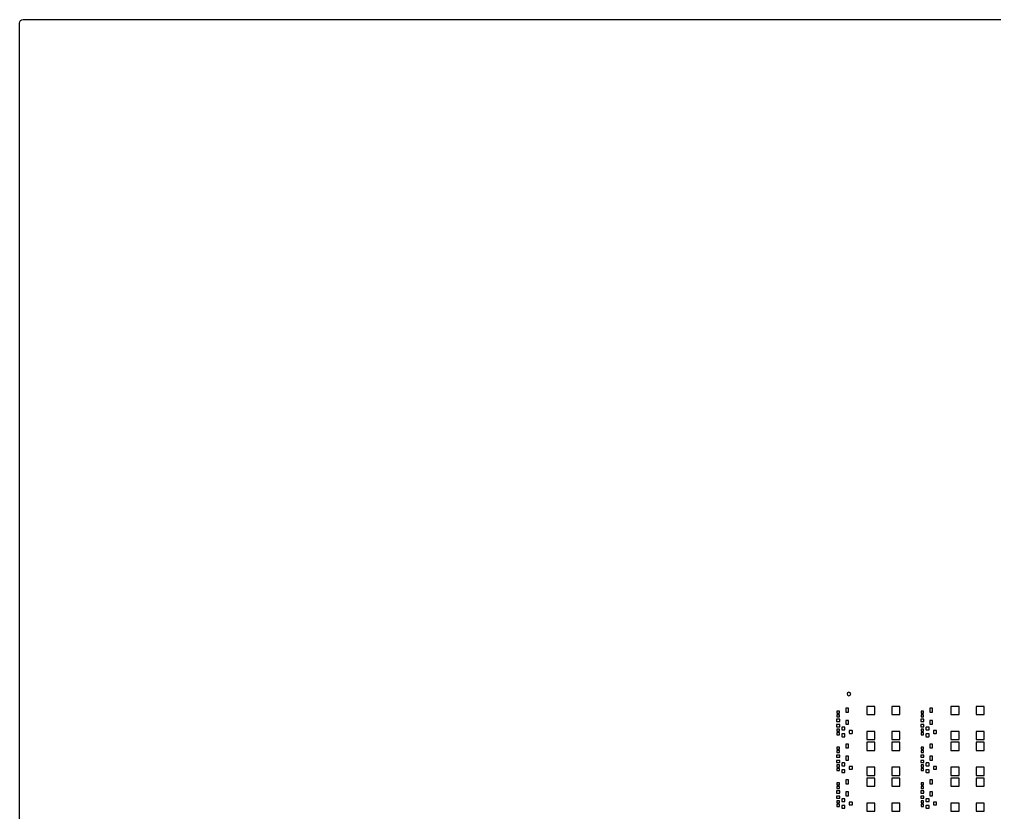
# Model space of a CAD drawing. Extents: x -275 to 275, y -225 to 225.
# Drawn here: x -275 to 1.6, y 0 to 225 of the extents above; entities that cross this region are included whole.
import ezdxf

# ---------------------------------------------------------------- set-up
doc = ezdxf.new("R2010")
doc.units = 0
doc.header["$MEASUREMENT"] = 0
doc.layers.get('0').update_dxf_attribs({"linetype": 'CONTINUOUS'})

msp = doc.modelspace()

# ---------------------------------------------------------------- linework, layer by layer
for points in [[(-275, 224, -0.414214), (-273.99998, 225), (-273.99998, 225), (273.99998, 225), (273.99998, 225, -0.414214), (275, 224), (275, 224), (275, -224), (275, -224, -0.414214), (273.99998, -225), (273.99998, -225), (-273.99998, -225), (-273.99998, -225, -0.414214), (-275, -224), (-275, -224), (-275, 224)], [(-39.227, 33.629998, 1), (-40.277, 33.629998), (-40.277, 33.629998, 1), (-39.227, 33.629998)], [(-40.869001, 24.11, 0.414235), (-40.968999, 24.21), (-40.968999, 24.21), (-41.668999, 24.21), (-41.668999, 24.21, 0.414206), (-41.769004, 24.11), (-41.769004, 24.11), (-41.769004, 23.51), (-41.769004, 23.51, 0.414192), (-41.668999, 23.41), (-41.668999, 23.41), (-40.968999, 23.41), (-40.968999, 23.41, 0.414221), (-40.869001, 23.51), (-40.869001, 23.51), (-40.869001, 24.11)], [(-40.869001, 22.21, 0.414228), (-40.968999, 22.31), (-40.968999, 22.31), (-41.668999, 22.31), (-41.668999, 22.31, 0.414199), (-41.769004, 22.21), (-41.769004, 22.21), (-41.769004, 21.61), (-41.769004, 21.61, 0.414199), (-41.668999, 21.51), (-41.668999, 21.51), (-40.968999, 21.51), (-40.968999, 21.51, 0.414228), (-40.869001, 21.61), (-40.869001, 21.61), (-40.869001, 22.21)], [(-38.748999, 23.16, 0.414214), (-38.848999, 23.26), (-38.848999, 23.26), (-39.549001, 23.26), (-39.549001, 23.26, 0.414214), (-39.648999, 23.16), (-39.648999, 23.16), (-39.648999, 22.56), (-39.648999, 22.56, 0.414214), (-39.549001, 22.46), (-39.549001, 22.46), (-38.848999, 22.46), (-38.848999, 22.46, 0.414214), (-38.748999, 22.56), (-38.748999, 22.56), (-38.748999, 23.16)], [(-16.992999, 24.11, 0.414221), (-17.092999, 24.21), (-17.092999, 24.21), (-17.792999, 24.21), (-17.792999, 24.21, 0.414221), (-17.892999, 24.11), (-17.892999, 24.11), (-17.892999, 23.51), (-17.892999, 23.51, 0.414206), (-17.792999, 23.41), (-17.792999, 23.41), (-17.092999, 23.41), (-17.092999, 23.41, 0.414206), (-16.992999, 23.51), (-16.992999, 23.51), (-16.992999, 24.11)], [(-16.992999, 22.21, 0.414214), (-17.092999, 22.31), (-17.092999, 22.31), (-17.792999, 22.31), (-17.792999, 22.31, 0.414214), (-17.892999, 22.21), (-17.892999, 22.21), (-17.892999, 21.61), (-17.892999, 21.61, 0.414214), (-17.792999, 21.51), (-17.792999, 21.51), (-17.092999, 21.51), (-17.092999, 21.51, 0.414214), (-16.992999, 21.61), (-16.992999, 21.61), (-16.992999, 22.21)], [(-14.872999, 23.16, 0.414214), (-14.972999, 23.26), (-14.972999, 23.26), (-15.673, 23.26), (-15.673, 23.26, 0.414206), (-15.773, 23.16), (-15.773, 23.16), (-15.773, 22.56), (-15.773, 22.56, 0.414206), (-15.673, 22.46), (-15.673, 22.46), (-14.972999, 22.46), (-14.972999, 22.46, 0.414214), (-14.872999, 22.56), (-14.872999, 22.56), (-14.872999, 23.16)], [(-40.869001, 13.95, 0.414228), (-40.968999, 14.05), (-40.968999, 14.05), (-41.668999, 14.05), (-41.668999, 14.05, 0.414199), (-41.769004, 13.95), (-41.769004, 13.95), (-41.769004, 13.35), (-41.769004, 13.35, 0.414199), (-41.668999, 13.25), (-41.668999, 13.25), (-40.968999, 13.25), (-40.968999, 13.25, 0.414228), (-40.869001, 13.35), (-40.869001, 13.35), (-40.869001, 13.95)], [(-16.992999, 13.95, 0.414214), (-17.092999, 14.05), (-17.092999, 14.05), (-17.792999, 14.05), (-17.792999, 14.05, 0.414214), (-17.892999, 13.95), (-17.892999, 13.95), (-17.892999, 13.35), (-17.892999, 13.35, 0.414214), (-17.792999, 13.25), (-17.792999, 13.25), (-17.092999, 13.25), (-17.092999, 13.25, 0.414214), (-16.992999, 13.35), (-16.992999, 13.35), (-16.992999, 13.95)], [(-40.869001, 12.05, 0.414231), (-40.968999, 12.15), (-40.968999, 12.15), (-41.668999, 12.15), (-41.668999, 12.15, 0.414203), (-41.769004, 12.05), (-41.769004, 12.05), (-41.769004, 11.45), (-41.769004, 11.45, 0.414196), (-41.668999, 11.35), (-41.668999, 11.35), (-40.968999, 11.35), (-40.968999, 11.35, 0.414224), (-40.869001, 11.45), (-40.869001, 11.45), (-40.869001, 12.05)], [(-38.748999, 13, 0.414214), (-38.848999, 13.1), (-38.848999, 13.1), (-39.549001, 13.1), (-39.549001, 13.1, 0.414214), (-39.648999, 13), (-39.648999, 13), (-39.648999, 12.4), (-39.648999, 12.4, 0.414214), (-39.549001, 12.3), (-39.549001, 12.3), (-38.848999, 12.3), (-38.848999, 12.3, 0.414214), (-38.748999, 12.4), (-38.748999, 12.4), (-38.748999, 13)], [(-16.992999, 12.05, 0.414217), (-17.092999, 12.15), (-17.092999, 12.15), (-17.792999, 12.15), (-17.792999, 12.15, 0.414217), (-17.892999, 12.05), (-17.892999, 12.05), (-17.892999, 11.45), (-17.892999, 11.45, 0.41421), (-17.792999, 11.35), (-17.792999, 11.35), (-17.092999, 11.35), (-17.092999, 11.35, 0.41421), (-16.992999, 11.45), (-16.992999, 11.45), (-16.992999, 12.05)], [(-14.872999, 13, 0.414214), (-14.972999, 13.1), (-14.972999, 13.1), (-15.673, 13.1), (-15.673, 13.1, 0.414206), (-15.773, 13), (-15.773, 13), (-15.773, 12.4), (-15.773, 12.4, 0.414206), (-15.673, 12.3), (-15.673, 12.3), (-14.972999, 12.3), (-14.972999, 12.3, 0.414214), (-14.872999, 12.4), (-14.872999, 12.4), (-14.872999, 13)], [(-40.869001, 3.79, 0.414231), (-40.968999, 3.89), (-40.968999, 3.89), (-41.668999, 3.89), (-41.668999, 3.89, 0.414202), (-41.769004, 3.79), (-41.769004, 3.79), (-41.769004, 3.19), (-41.769004, 3.19, 0.414197), (-41.668999, 3.09), (-41.668999, 3.09), (-40.968999, 3.09), (-40.968999, 3.09, 0.414225), (-40.869001, 3.19), (-40.869001, 3.19), (-40.869001, 3.79)], [(-38.748999, 2.84, 0.414213), (-38.848999, 2.94), (-38.848999, 2.94), (-39.549001, 2.94), (-39.549001, 2.94, 0.414213), (-39.648999, 2.84), (-39.648999, 2.84), (-39.648999, 2.24), (-39.648999, 2.24, 0.414214), (-39.549001, 2.14), (-39.549001, 2.14), (-38.848999, 2.14), (-38.848999, 2.14, 0.414214), (-38.748999, 2.24), (-38.748999, 2.24), (-38.748999, 2.84)], [(-16.992999, 3.79, 0.414216), (-17.092999, 3.89), (-17.092999, 3.89), (-17.792999, 3.89), (-17.792999, 3.89, 0.414216), (-17.892999, 3.79), (-17.892999, 3.79), (-17.892999, 3.19), (-17.892999, 3.19, 0.414211), (-17.792999, 3.09), (-17.792999, 3.09), (-17.092999, 3.09), (-17.092999, 3.09, 0.414211), (-16.992999, 3.19), (-16.992999, 3.19), (-16.992999, 3.79)], [(-14.872999, 2.84, 0.414213), (-14.972999, 2.94), (-14.972999, 2.94), (-15.673, 2.94), (-15.673, 2.94, 0.414206), (-15.773, 2.84), (-15.773, 2.84), (-15.773, 2.24), (-15.773, 2.24, 0.414207), (-15.673, 2.14), (-15.673, 2.14), (-14.972999, 2.14), (-14.972999, 2.14, 0.414214), (-14.872999, 2.24), (-14.872999, 2.24), (-14.872999, 2.84)], [(-40.869001, 1.89, 0.414228), (-40.968999, 1.99), (-40.968999, 1.99), (-41.668999, 1.99), (-41.668999, 1.99, 0.4142), (-41.769004, 1.89), (-41.769004, 1.89), (-41.769004, 1.29), (-41.769004, 1.29, 0.414198), (-41.668999, 1.19), (-41.668999, 1.19), (-40.968999, 1.19), (-40.968999, 1.19, 0.414227), (-40.869001, 1.29), (-40.869001, 1.29), (-40.869001, 1.89)], [(-16.992999, 1.89, 0.414214), (-17.092999, 1.99), (-17.092999, 1.99), (-17.792999, 1.99), (-17.792999, 1.99, 0.414214), (-17.892999, 1.89), (-17.892999, 1.89), (-17.892999, 1.29), (-17.892999, 1.29, 0.414213), (-17.792999, 1.19), (-17.792999, 1.19), (-17.092999, 1.19), (-17.092999, 1.19, 0.414213), (-16.992999, 1.29), (-16.992999, 1.29), (-16.992999, 1.89)]]:
    msp.add_lwpolyline(points, format="xyb")
for points in [[(-42.448999, 28.74), (-43.148999, 28.74), (-43.148999, 28.74), (-43.148999, 28.14), (-43.148999, 28.14), (-42.448999, 28.14), (-42.448999, 28.14), (-42.448999, 28.74)], [(-42.448999, 27.74), (-43.148999, 27.74), (-43.148999, 27.74), (-43.148999, 27.14), (-43.148999, 27.14), (-42.448999, 27.14), (-42.448999, 27.14), (-42.448999, 27.74)], [(-39.896001, 29.590999), (-40.622, 29.590999), (-40.622, 29.590999), (-40.622, 28.468999), (-40.622, 28.468999), (-39.896001, 28.468999), (-39.896001, 28.468999), (-39.896001, 29.590999)], [(-32.359001, 30.1), (-34.658999, 30.1), (-34.658999, 30.1), (-34.658999, 27.8), (-34.658999, 27.8), (-32.359001, 27.8), (-32.359001, 27.8), (-32.359001, 30.1)], [(-25.26, 30.1), (-27.56, 30.1), (-27.56, 30.1), (-27.56, 27.8), (-27.56, 27.8), (-25.26, 27.8), (-25.26, 27.8), (-25.26, 30.1)], [(-18.572999, 28.74), (-19.272999, 28.74), (-19.272999, 28.74), (-19.272999, 28.14), (-19.272999, 28.14), (-18.572999, 28.14), (-18.572999, 28.14), (-18.572999, 28.74)], [(-18.572999, 27.74), (-19.272999, 27.74), (-19.272999, 27.74), (-19.272999, 27.14), (-19.272999, 27.14), (-18.572999, 27.14), (-18.572999, 27.14), (-18.572999, 27.74)], [(-16.02, 29.590999), (-16.746, 29.590999), (-16.746, 29.590999), (-16.746, 28.468999), (-16.746, 28.468999), (-16.02, 28.468999), (-16.02, 28.468999), (-16.02, 29.590999)], [(-8.483, 30.1), (-10.783, 30.1), (-10.783, 30.1), (-10.783, 27.8), (-10.783, 27.8), (-8.483, 27.8), (-8.483, 27.8), (-8.483, 30.1)], [(-1.384, 30.1), (-3.684, 30.1), (-3.684, 30.1), (-3.684, 27.8), (-3.684, 27.8), (-1.384, 27.8), (-1.384, 27.8), (-1.384, 30.1)], [(-42.342998, 26.456001), (-43.255, 26.456001), (-43.255, 26.456001), (-43.255, 25.844001), (-43.255, 25.844001), (-42.342998, 25.844001), (-42.342998, 25.844001), (-42.342998, 26.456001)], [(-42.342998, 24.955999), (-43.255, 24.955999), (-43.255, 24.955999), (-43.255, 24.343999), (-43.255, 24.343999), (-42.342998, 24.343999), (-42.342998, 24.343999), (-42.342998, 24.955999)], [(-39.896001, 26.140999), (-40.622, 26.140999), (-40.622, 26.140999), (-40.622, 25.018999), (-40.622, 25.018999), (-39.896001, 25.018999), (-39.896001, 25.018999), (-39.896001, 26.140999)], [(-18.467, 26.456001), (-19.378999, 26.456001), (-19.378999, 26.456001), (-19.378999, 25.844001), (-19.378999, 25.844001), (-18.467, 25.844001), (-18.467, 25.844001), (-18.467, 26.456001)], [(-18.467, 24.955999), (-19.378999, 24.955999), (-19.378999, 24.955999), (-19.378999, 24.343999), (-19.378999, 24.343999), (-18.467, 24.343999), (-18.467, 24.343999), (-18.467, 24.955999)], [(-16.02, 26.140999), (-16.746, 26.140999), (-16.746, 26.140999), (-16.746, 25.018999), (-16.746, 25.018999), (-16.02, 25.018999), (-16.02, 25.018999), (-16.02, 26.140999)], [(-42.448999, 23.66), (-43.148999, 23.66), (-43.148999, 23.66), (-43.148999, 23.06), (-43.148999, 23.06), (-42.448999, 23.06), (-42.448999, 23.06), (-42.448999, 23.66)], [(-42.448999, 22.66), (-43.148999, 22.66), (-43.148999, 22.66), (-43.148999, 22.06), (-43.148999, 22.06), (-42.448999, 22.06), (-42.448999, 22.06), (-42.448999, 22.66)], [(-32.359001, 23), (-34.658999, 23), (-34.658999, 23), (-34.658999, 20.7), (-34.658999, 20.7), (-32.359001, 20.7), (-32.359001, 20.7), (-32.359001, 23)], [(-25.26, 23), (-27.56, 23), (-27.56, 23), (-27.56, 20.7), (-27.56, 20.7), (-25.26, 20.7), (-25.26, 20.7), (-25.26, 23)], [(-18.572999, 23.66), (-19.272999, 23.66), (-19.272999, 23.66), (-19.272999, 23.06), (-19.272999, 23.06), (-18.572999, 23.06), (-18.572999, 23.06), (-18.572999, 23.66)], [(-18.572999, 22.66), (-19.272999, 22.66), (-19.272999, 22.66), (-19.272999, 22.06), (-19.272999, 22.06), (-18.572999, 22.06), (-18.572999, 22.06), (-18.572999, 22.66)], [(-8.483, 23), (-10.783, 23), (-10.783, 23), (-10.783, 20.7), (-10.783, 20.7), (-8.483, 20.7), (-8.483, 20.7), (-8.483, 23)], [(-1.384, 23), (-3.684, 23), (-3.684, 23), (-3.684, 20.7), (-3.684, 20.7), (-1.384, 20.7), (-1.384, 20.7), (-1.384, 23)], [(-39.896001, 19.431001), (-40.622, 19.431001), (-40.622, 19.431001), (-40.622, 18.309001), (-40.622, 18.309001), (-39.896001, 18.309001), (-39.896001, 18.309001), (-39.896001, 19.431001)], [(-32.359001, 19.94), (-34.658999, 19.94), (-34.658999, 19.94), (-34.658999, 17.64), (-34.658999, 17.64), (-32.359001, 17.64), (-32.359001, 17.64), (-32.359001, 19.94)], [(-25.26, 19.94), (-27.56, 19.94), (-27.56, 19.94), (-27.56, 17.64), (-27.56, 17.64), (-25.26, 17.64), (-25.26, 17.64), (-25.26, 19.94)], [(-16.02, 19.431001), (-16.746, 19.431001), (-16.746, 19.431001), (-16.746, 18.309001), (-16.746, 18.309001), (-16.02, 18.309001), (-16.02, 18.309001), (-16.02, 19.431001)], [(-8.483, 19.94), (-10.783, 19.94), (-10.783, 19.94), (-10.783, 17.64), (-10.783, 17.64), (-8.483, 17.64), (-8.483, 17.64), (-8.483, 19.94)], [(-1.384, 19.94), (-3.684, 19.94), (-3.684, 19.94), (-3.684, 17.64), (-3.684, 17.64), (-1.384, 17.64), (-1.384, 17.64), (-1.384, 19.94)], [(-42.448999, 18.580001), (-43.148999, 18.580001), (-43.148999, 18.580001), (-43.148999, 17.98), (-43.148999, 17.98), (-42.448999, 17.98), (-42.448999, 17.98), (-42.448999, 18.580001)], [(-42.448999, 17.580001), (-43.148999, 17.580001), (-43.148999, 17.580001), (-43.148999, 16.98), (-43.148999, 16.98), (-42.448999, 16.98), (-42.448999, 16.98), (-42.448999, 17.580001)], [(-18.572999, 18.580001), (-19.272999, 18.580001), (-19.272999, 18.580001), (-19.272999, 17.98), (-19.272999, 17.98), (-18.572999, 17.98), (-18.572999, 17.98), (-18.572999, 18.580001)], [(-18.572999, 17.580001), (-19.272999, 17.580001), (-19.272999, 17.580001), (-19.272999, 16.98), (-19.272999, 16.98), (-18.572999, 16.98), (-18.572999, 16.98), (-18.572999, 17.580001)], [(-42.342998, 16.296), (-43.255, 16.296), (-43.255, 16.296), (-43.255, 15.683999), (-43.255, 15.683999), (-42.342998, 15.683999), (-42.342998, 15.683999), (-42.342998, 16.296)], [(-42.342998, 14.796), (-43.255, 14.796), (-43.255, 14.796), (-43.255, 14.184), (-43.255, 14.184), (-42.342998, 14.184), (-42.342998, 14.184), (-42.342998, 14.796)], [(-39.896001, 15.981), (-40.622, 15.981), (-40.622, 15.981), (-40.622, 14.859), (-40.622, 14.859), (-39.896001, 14.859), (-39.896001, 14.859), (-39.896001, 15.981)], [(-18.467, 16.296), (-19.378999, 16.296), (-19.378999, 16.296), (-19.378999, 15.683999), (-19.378999, 15.683999), (-18.467, 15.683999), (-18.467, 15.683999), (-18.467, 16.296)], [(-18.467, 14.796), (-19.378999, 14.796), (-19.378999, 14.796), (-19.378999, 14.184), (-19.378999, 14.184), (-18.467, 14.184), (-18.467, 14.184), (-18.467, 14.796)], [(-16.02, 15.981), (-16.746, 15.981), (-16.746, 15.981), (-16.746, 14.859), (-16.746, 14.859), (-16.02, 14.859), (-16.02, 14.859), (-16.02, 15.981)], [(-42.448999, 13.5), (-43.148999, 13.5), (-43.148999, 13.5), (-43.148999, 12.9), (-43.148999, 12.9), (-42.448999, 12.9), (-42.448999, 12.9), (-42.448999, 13.5)], [(-42.448999, 12.5), (-43.148999, 12.5), (-43.148999, 12.5), (-43.148999, 11.9), (-43.148999, 11.9), (-42.448999, 11.9), (-42.448999, 11.9), (-42.448999, 12.5)], [(-32.359001, 12.84), (-34.658999, 12.84), (-34.658999, 12.84), (-34.658999, 10.54), (-34.658999, 10.54), (-32.359001, 10.54), (-32.359001, 10.54), (-32.359001, 12.84)], [(-25.26, 12.84), (-27.56, 12.84), (-27.56, 12.84), (-27.56, 10.54), (-27.56, 10.54), (-25.26, 10.54), (-25.26, 10.54), (-25.26, 12.84)], [(-18.572999, 13.5), (-19.272999, 13.5), (-19.272999, 13.5), (-19.272999, 12.9), (-19.272999, 12.9), (-18.572999, 12.9), (-18.572999, 12.9), (-18.572999, 13.5)], [(-18.572999, 12.5), (-19.272999, 12.5), (-19.272999, 12.5), (-19.272999, 11.9), (-19.272999, 11.9), (-18.572999, 11.9), (-18.572999, 11.9), (-18.572999, 12.5)], [(-8.483, 12.84), (-10.783, 12.84), (-10.783, 12.84), (-10.783, 10.54), (-10.783, 10.54), (-8.483, 10.54), (-8.483, 10.54), (-8.483, 12.84)], [(-1.384, 12.84), (-3.684, 12.84), (-3.684, 12.84), (-3.684, 10.54), (-3.684, 10.54), (-1.384, 10.54), (-1.384, 10.54), (-1.384, 12.84)], [(-42.448999, 8.42), (-43.148999, 8.42), (-43.148999, 8.42), (-43.148999, 7.82), (-43.148999, 7.82), (-42.448999, 7.82), (-42.448999, 7.82), (-42.448999, 8.42)], [(-39.896001, 9.271), (-40.622, 9.271), (-40.622, 9.271), (-40.622, 8.149), (-40.622, 8.149), (-39.896001, 8.149), (-39.896001, 8.149), (-39.896001, 9.271)], [(-32.359001, 9.78), (-34.658999, 9.78), (-34.658999, 9.78), (-34.658999, 7.48), (-34.658999, 7.48), (-32.359001, 7.48), (-32.359001, 7.48), (-32.359001, 9.78)], [(-25.26, 9.78), (-27.56, 9.78), (-27.56, 9.78), (-27.56, 7.48), (-27.56, 7.48), (-25.26, 7.48), (-25.26, 7.48), (-25.26, 9.78)], [(-18.572999, 8.42), (-19.272999, 8.42), (-19.272999, 8.42), (-19.272999, 7.82), (-19.272999, 7.82), (-18.572999, 7.82), (-18.572999, 7.82), (-18.572999, 8.42)], [(-16.02, 9.271), (-16.746, 9.271), (-16.746, 9.271), (-16.746, 8.149), (-16.746, 8.149), (-16.02, 8.149), (-16.02, 8.149), (-16.02, 9.271)], [(-8.483, 9.78), (-10.783, 9.78), (-10.783, 9.78), (-10.783, 7.48), (-10.783, 7.48), (-8.483, 7.48), (-8.483, 7.48), (-8.483, 9.78)], [(-1.384, 9.78), (-3.684, 9.78), (-3.684, 9.78), (-3.684, 7.48), (-3.684, 7.48), (-1.384, 7.48), (-1.384, 7.48), (-1.384, 9.78)], [(-42.342998, 6.136), (-43.255, 6.136), (-43.255, 6.136), (-43.255, 5.524), (-43.255, 5.524), (-42.342998, 5.524), (-42.342998, 5.524), (-42.342998, 6.136)], [(-42.448999, 7.42), (-43.148999, 7.42), (-43.148999, 7.42), (-43.148999, 6.82), (-43.148999, 6.82), (-42.448999, 6.82), (-42.448999, 6.82), (-42.448999, 7.42)], [(-39.896001, 5.821), (-40.622, 5.821), (-40.622, 5.821), (-40.622, 4.699), (-40.622, 4.699), (-39.896001, 4.699), (-39.896001, 4.699), (-39.896001, 5.821)], [(-18.467, 6.136), (-19.378999, 6.136), (-19.378999, 6.136), (-19.378999, 5.524), (-19.378999, 5.524), (-18.467, 5.524), (-18.467, 5.524), (-18.467, 6.136)], [(-18.572999, 7.42), (-19.272999, 7.42), (-19.272999, 7.42), (-19.272999, 6.82), (-19.272999, 6.82), (-18.572999, 6.82), (-18.572999, 6.82), (-18.572999, 7.42)], [(-16.02, 5.821), (-16.746, 5.821), (-16.746, 5.821), (-16.746, 4.699), (-16.746, 4.699), (-16.02, 4.699), (-16.02, 4.699), (-16.02, 5.821)], [(-42.342998, 4.636), (-43.255, 4.636), (-43.255, 4.636), (-43.255, 4.024), (-43.255, 4.024), (-42.342998, 4.024), (-42.342998, 4.024), (-42.342998, 4.636)], [(-42.448999, 3.34), (-43.148999, 3.34), (-43.148999, 3.34), (-43.148999, 2.74), (-43.148999, 2.74), (-42.448999, 2.74), (-42.448999, 2.74), (-42.448999, 3.34)], [(-18.467, 4.636), (-19.378999, 4.636), (-19.378999, 4.636), (-19.378999, 4.024), (-19.378999, 4.024), (-18.467, 4.024), (-18.467, 4.024), (-18.467, 4.636)], [(-18.572999, 3.34), (-19.272999, 3.34), (-19.272999, 3.34), (-19.272999, 2.74), (-19.272999, 2.74), (-18.572999, 2.74), (-18.572999, 2.74), (-18.572999, 3.34)], [(-42.448999, 2.34), (-43.148999, 2.34), (-43.148999, 2.34), (-43.148999, 1.74), (-43.148999, 1.74), (-42.448999, 1.74), (-42.448999, 1.74), (-42.448999, 2.34)], [(-32.359001, 2.68), (-34.658999, 2.68), (-34.658999, 2.68), (-34.658999, 0.38), (-34.658999, 0.38), (-32.359001, 0.38), (-32.359001, 0.38), (-32.359001, 2.68)], [(-25.26, 2.68), (-27.56, 2.68), (-27.56, 2.68), (-27.56, 0.38), (-27.56, 0.38), (-25.26, 0.38), (-25.26, 0.38), (-25.26, 2.68)], [(-18.572999, 2.34), (-19.272999, 2.34), (-19.272999, 2.34), (-19.272999, 1.74), (-19.272999, 1.74), (-18.572999, 1.74), (-18.572999, 1.74), (-18.572999, 2.34)], [(-8.483, 2.68), (-10.783, 2.68), (-10.783, 2.68), (-10.783, 0.38), (-10.783, 0.38), (-8.483, 0.38), (-8.483, 0.38), (-8.483, 2.68)], [(-1.384, 2.68), (-3.684, 2.68), (-3.684, 2.68), (-3.684, 0.38), (-3.684, 0.38), (-1.384, 0.38), (-1.384, 0.38), (-1.384, 2.68)]]:
    msp.add_lwpolyline(points)

doc.saveas('drawing.dxf')
